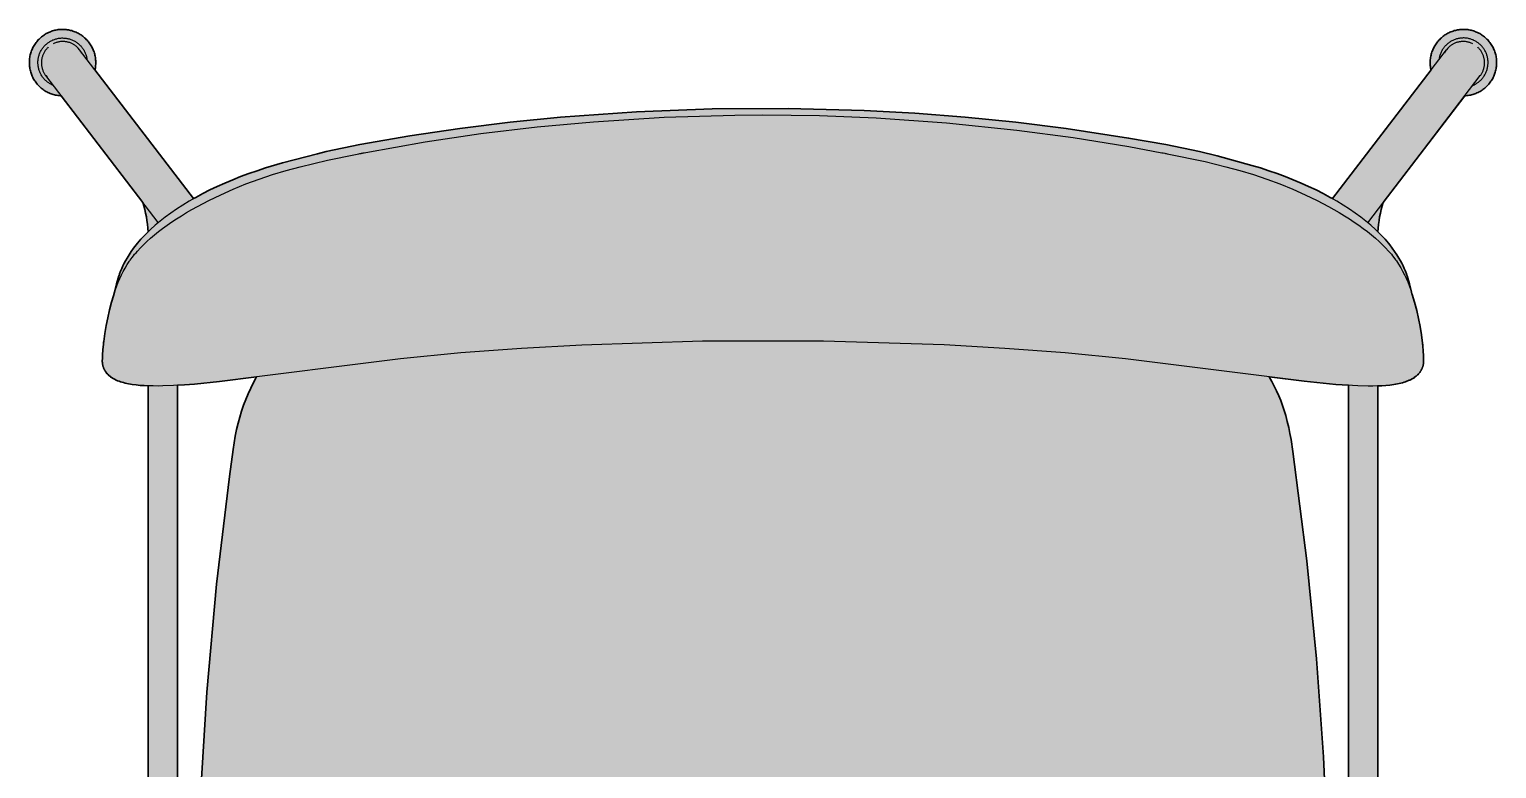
# Model space of a CAD drawing. Header units: millimetres. Extents: x 0 to 1859, y -925 to 1082.
# Drawn here: x 131 to 683, y -647 to -369 of the extents above; entities that cross this region are included whole.
import ezdxf

# ---------------------------------------------------------------- set-up
doc = ezdxf.new("R2010")
doc.units = ezdxf.units.MM
doc.layers.add('Blocks', color=7, linetype='Continuous')
doc.layers.add('Blocks$Fill', color=7, linetype='Continuous', true_color=0xffffff)
doc.layers.add('Blocks$Inner', color=7, linetype='Continuous', lineweight=25, true_color=0x007f00)
doc.layers.add('Blocks$Outline', color=7, linetype='Continuous', lineweight=35, true_color=0xff3f3f)

# ---------------------------------------------------------------- blocks, each defined once
blk = doc.blocks.new('Soft Edge 90 Barstool High Top')
at = {"layer": 'Blocks$Fill'}
h = blk.add_hatch(color=256, dxfattribs=at)
h.paths.add_polyline_path([(56.11, -144.59), (55.25, -144.53), (54.82, -144.47), (54.39, -144.4), (53.97, -144.32), (53.55, -144.22), (53.13, -144.11), (52.72, -143.98), (52.31, -143.84), (51.91, -143.68), (51.51, -143.51), (51.12, -143.33), (50.74, -143.13), (50.36, -142.92), (49.99, -142.7), (49.63, -142.47), (49.28, -142.22), (48.93, -141.96), (48.6, -141.69), (48.27, -141.41), (47.95, -141.11), (47.65, -140.81), (47.35, -140.49), (47.07, -140.17), (46.8, -139.83), (46.53, -139.49), (46.29, -139.14), (46.05, -138.78), (45.82, -138.41), (45.61, -138.03), (45.42, -137.65), (45.23, -137.26), (45.06, -136.86), (44.9, -136.46), (44.76, -136.05), (44.63, -135.64), (44.51, -135.23), (44.41, -134.81), (44.33, -134.38), (44.26, -133.96), (44.2, -133.53), (44.16, -133.1), (44.13, -132.67), (44.12, -132.24), (44.12, -131.81), (44.14, -131.38), (44.17, -130.95), (44.22, -130.52), (44.28, -130.09), (44.36, -129.67), (44.45, -129.24), (44.56, -128.83), (44.68, -128.41), (44.81, -128), (44.96, -127.6), (45.12, -127.2), (45.3, -126.8), (45.49, -126.41), (45.69, -126.03), (45.91, -125.66), (46.13, -125.29), (46.38, -124.94), (46.63, -124.59), (46.9, -124.25), (47.17, -123.92), (47.46, -123.6), (47.76, -123.28), (48.07, -122.98), (48.39, -122.69), (48.72, -122.42), (49.06, -122.15), (49.41, -121.89), (49.76, -121.65), (50.13, -121.42), (50.5, -121.2), (50.88, -121), (51.27, -120.81), (51.66, -120.63), (52.06, -120.47), (52.46, -120.32), (52.87, -120.18), (53.28, -120.06), (53.69, -119.95), (54.11, -119.86), (54.54, -119.78), (54.96, -119.71), (55.39, -119.66), (55.82, -119.63), (56.25, -119.61), (56.68, -119.6), (57.11, -119.61), (57.54, -119.64), (57.96, -119.68), (58.39, -119.73), (58.82, -119.8), (59.24, -119.88), (59.66, -119.98), (60.07, -120.09), (60.48, -120.22), (60.89, -120.36), (61.29, -120.51), (61.69, -120.68), (62.08, -120.86), (62.46, -121.05), (62.84, -121.26), (63.21, -121.48), (63.57, -121.71), (63.92, -121.96), (64.27, -122.22), (64.6, -122.48), (64.93, -122.76), (65.24, -123.06), (65.55, -123.36), (65.85, -123.67), (66.13, -123.99), (66.4, -124.32), (66.66, -124.67), (66.91, -125.02), (67.15, -125.37), (67.38, -125.74), (67.59, -126.11), (67.79, -126.5), (67.98, -126.88), (68.15, -127.28), (68.31, -127.68), (68.45, -128.08), (68.58, -128.49), (68.7, -128.9), (68.8, -129.32), (68.89, -129.74), (68.97, -130.17), (69.03, -130.59), (69.07, -131.02), (69.1, -131.45), (69.12, -131.88), (69.12, -132.31), (69.1, -132.74), (69.07, -133.17), (69.03, -133.59), (68.97, -134.02), (68.9, -134.44), (68.81, -134.86), (105.87, -183.26), (109.34, -181.37), (112.05, -180), (114.83, -178.68), (117.69, -177.4), (120.62, -176.17), (123.62, -174.98), (126.68, -173.85), (129.79, -172.77), (132.95, -171.73), (139.41, -169.83), (152.54, -166.35), (155.86, -165.57), (168.51, -162.96), (187.28, -159.68), (206.14, -156.88), (225.05, -154.54), (244.01, -152.64), (272.53, -150.59), (301.09, -149.47), (329.68, -149.32), (358.25, -150.11), (377.28, -151.17), (396.28, -152.64), (415.24, -154.54), (434.16, -156.88), (457.71, -160.46), (471.78, -162.96), (484.42, -165.57), (491.05, -167.19), (504.12, -170.76), (507.33, -171.73), (510.5, -172.77), (513.6, -173.85), (516.66, -174.98), (519.66, -176.17), (522.59, -177.4), (525.45, -178.68), (528.23, -180), (530.94, -181.37), (533.56, -182.78), (534.43, -183.27), (571.5, -134.86), (571.34, -134.02), (571.28, -133.59), (571.23, -133.17), (571.2, -132.74), (571.19, -132.31), (571.19, -131.88), (571.2, -131.45), (571.23, -131.02), (571.28, -130.59), (571.34, -130.17), (571.41, -129.74), (571.5, -129.32), (571.6, -128.9), (571.72, -128.49), (571.85, -128.08), (572, -127.68), (572.16, -127.28), (572.33, -126.88), (572.52, -126.5), (572.72, -126.11), (572.93, -125.74), (573.15, -125.37), (573.39, -125.02), (573.64, -124.67), (573.9, -124.32), (574.18, -123.99), (574.46, -123.67), (574.76, -123.36), (575.06, -123.06), (575.38, -122.76), (575.7, -122.48), (576.04, -122.22), (576.38, -121.96), (576.74, -121.71), (577.1, -121.48), (577.47, -121.26), (577.84, -121.05), (578.23, -120.86), (578.62, -120.68), (579.01, -120.51), (579.42, -120.36), (579.82, -120.22), (580.23, -120.09), (580.65, -119.98), (581.07, -119.88), (581.49, -119.8), (581.91, -119.73), (582.34, -119.68), (582.77, -119.64), (583.2, -119.61), (583.63, -119.6), (584.06, -119.61), (584.49, -119.63), (584.92, -119.66), (585.34, -119.71), (585.77, -119.78), (586.19, -119.86), (586.61, -119.95), (587.03, -120.06), (587.44, -120.18), (587.85, -120.32), (588.25, -120.47), (588.65, -120.63), (589.04, -120.81), (589.43, -121), (589.81, -121.2), (590.18, -121.42), (590.54, -121.65), (590.9, -121.89), (591.25, -122.15), (591.59, -122.42), (591.92, -122.69), (592.24, -122.98), (592.55, -123.28), (592.85, -123.6), (593.13, -123.92), (593.41, -124.25), (593.68, -124.59), (593.93, -124.94), (594.17, -125.29), (594.4, -125.66), (594.62, -126.03), (594.82, -126.41), (595.01, -126.8), (595.18, -127.2), (595.35, -127.6), (595.5, -128), (595.63, -128.41), (595.75, -128.83), (595.86, -129.24), (595.95, -129.67), (596.02, -130.09), (596.09, -130.52), (596.13, -130.95), (596.17, -131.38), (596.18, -131.81), (596.19, -132.24), (596.17, -132.67), (596.15, -133.1), (596.11, -133.53), (596.05, -133.96), (595.98, -134.38), (595.89, -134.81), (595.79, -135.23), (595.68, -135.64), (595.55, -136.05), (595.4, -136.46), (595.25, -136.86), (595.08, -137.26), (594.89, -137.65), (594.69, -138.03), (594.48, -138.41), (594.26, -138.78), (594.02, -139.14), (593.77, -139.49), (593.51, -139.83), (593.24, -140.17), (592.95, -140.49), (592.66, -140.81), (592.35, -141.11), (592.04, -141.41), (591.71, -141.69), (591.38, -141.96), (591.03, -142.22), (590.68, -142.47), (590.31, -142.7), (589.95, -142.92), (589.57, -143.13), (589.18, -143.33), (588.79, -143.51), (588.4, -143.68), (587.99, -143.84), (587.59, -143.98), (587.17, -144.11), (586.76, -144.22), (586.34, -144.32), (585.91, -144.4), (585.49, -144.47), (585.06, -144.53), (584.63, -144.57), (584.2, -144.59), (553.51, -184.67), (552.75, -187.38), (552.44, -188.76), (552.16, -190.14), (551.94, -191.53), (551.75, -192.93), (551.61, -194.33), (551.52, -195.74), (552.87, -197.09), (553.57, -197.83), (554.23, -198.56), (554.86, -199.28), (555.46, -199.99), (556.02, -200.69), (556.93, -201.89), (557.79, -203.12), (558.62, -204.38), (559.4, -205.67), (559.95, -206.61), (560.47, -207.57), (560.96, -208.55), (561.42, -209.54), (561.85, -210.54), (562.25, -211.56), (562.3, -211.76), (562.39, -212), (562.35, -211.82), (562.35, -211.82), (562.49, -212.26), (563.37, -215.31), (564.15, -218.38), (564.17, -218.45), (564.17, -218.47), (564.32, -219.12), (565.29, -222.25), (566.1, -225.27), (566.82, -228.32), (567.42, -231.39), (567.92, -234.48), (568.31, -237.59), (568.41, -238.55), (568.58, -240.72), (568.66, -242.13), (568.71, -243.99), (568.71, -244.18), (568.71, -244.42), (568.7, -244.69), (568.69, -244.84), (568.68, -244.99), (568.67, -245.15), (568.65, -245.31), (568.62, -245.47), (568.59, -245.63), (568.56, -245.79), (568.53, -245.95), (568.49, -246.11), (568.45, -246.25), (568.4, -246.4), (568.36, -246.54), (568.31, -246.67), (568.26, -246.81), (568.21, -246.94), (568.16, -247.07), (568.11, -247.19), (568.05, -247.31), (567.99, -247.43), (567.93, -247.55), (567.84, -247.72), (567.75, -247.88), (567.66, -248.04), (567.56, -248.19), (567.5, -248.28), (567.41, -248.42), (567.26, -248.61), (567.11, -248.81), (566.95, -248.99), (566.79, -249.18), (566.63, -249.35), (566.45, -249.52), (566.27, -249.69), (566.09, -249.85), (565.9, -250.01), (565.71, -250.16), (565.51, -250.31), (565.31, -250.45), (565.1, -250.6), (564.88, -250.73), (564.66, -250.86), (564.44, -250.99), (564.21, -251.12), (563.97, -251.24), (563.73, -251.36), (563.49, -251.48), (563.24, -251.59), (562.98, -251.7), (562.45, -251.91), (561.9, -252.11), (561.34, -252.29), (560.75, -252.47), (560.14, -252.63), (559.51, -252.78), (558.86, -252.92), (558.19, -253.04), (557.5, -253.16), (556.79, -253.27), (556.06, -253.36), (554.55, -253.52), (552.97, -253.64), (551.46, -253.72), (551.46, -647.87), (551.43, -648.91), (551.39, -649.56), (551.32, -650.22), (551.25, -650.66), (552.13, -650.65), (552.56, -650.68), (553, -650.71), (553.43, -650.76), (553.86, -650.83), (554.29, -650.91), (554.71, -651.01), (555.13, -651.12), (555.55, -651.24), (555.96, -651.38), (556.37, -651.54), (556.77, -651.7), (557.16, -651.89), (557.55, -652.08), (557.93, -652.29), (558.31, -652.51), (558.68, -652.75), (559.03, -653), (559.38, -653.26), (559.72, -653.53), (560.05, -653.81), (560.37, -654.11), (560.68, -654.41), (560.98, -654.73), (561.27, -655.06), (561.54, -655.39), (561.81, -655.74), (562.06, -656.09), (562.3, -656.46), (562.53, -656.83), (562.74, -657.21), (562.94, -657.6), (563.13, -657.99), (563.3, -658.39), (563.46, -658.79), (563.6, -659.2), (563.73, -659.62), (563.85, -660.04), (563.95, -660.46), (564.03, -660.89), (564.11, -661.32), (564.16, -661.75), (564.2, -662.18), (564.23, -662.62), (564.24, -663.05), (564.24, -663.49), (564.22, -663.92), (564.18, -664.36), (564.13, -664.79), (564.07, -665.22), (563.99, -665.65), (563.89, -666.07), (563.78, -666.49), (563.66, -666.91), (563.52, -667.32), (563.37, -667.73), (563.2, -668.13), (563.02, -668.53), (562.83, -668.92), (562.62, -669.3), (562.4, -669.68), (562.17, -670.04), (561.92, -670.4), (561.66, -670.75), (561.4, -671.09), (561.11, -671.42), (560.82, -671.74), (560.52, -672.05), (560.2, -672.35), (559.88, -672.64), (559.54, -672.91), (559.2, -673.18), (558.85, -673.43), (558.49, -673.67), (558.12, -673.9), (557.74, -674.12), (557.35, -674.32), (556.96, -674.51), (556.57, -674.68), (556.16, -674.84), (555.75, -674.99), (555.34, -675.12), (554.92, -675.24), (554.5, -675.34), (554.08, -675.43), (553.65, -675.5), (553.22, -675.56), (552.79, -675.61), (552.35, -675.63), (551.92, -675.65), (551.48, -675.65), (551.05, -675.63), (550.62, -675.6), (550.19, -675.55), (549.76, -675.49), (549.33, -675.41), (548.9, -675.32), (548.48, -675.22), (548.07, -675.1), (547.65, -674.96), (547.25, -674.81), (546.84, -674.65), (546.45, -674.47), (546.06, -674.28), (545.67, -674.08), (545.3, -673.86), (544.93, -673.63), (544.57, -673.39), (544.22, -673.13), (543.88, -672.87), (543.54, -672.59), (543.22, -672.3), (542.91, -672), (542.61, -671.68), (542.32, -671.36), (542.04, -671.03), (541.77, -670.69), (541.51, -670.34), (541.27, -669.98), (541.04, -669.61), (540.82, -669.23), (540.62, -668.85), (540.43, -668.46), (540.25, -668.07), (540.08, -667.66), (539.93, -667.26), (539.8, -666.84), (539.68, -666.43), (539.57, -666.01), (539.48, -665.58), (538.83, -665.83), (538.2, -666.04), (537.57, -666.23), (536.94, -666.4), (536.3, -666.54), (535.65, -666.67), (535, -666.77), (534.35, -666.85), (533.69, -666.91), (533.04, -666.94), (532.38, -666.95), (388.91, -666.95), (356.54, -669.36), (338.35, -670.05), (320.15, -670.28), (301.96, -670.05), (283.77, -669.36), (265.59, -668.21), (251.4, -666.95), (107.27, -666.94), (106.61, -666.91), (105.96, -666.85), (105.31, -666.77), (104.66, -666.67), (104.02, -666.55), (103.38, -666.4), (102.75, -666.23), (102.12, -666.05), (101.5, -665.84), (100.88, -665.6), (100.83, -665.58), (100.63, -666.43), (100.51, -666.84), (100.37, -667.26), (100.22, -667.66), (100.06, -668.07), (99.88, -668.46), (99.69, -668.85), (99.48, -669.23), (99.27, -669.61), (99.04, -669.98), (98.79, -670.34), (98.54, -670.69), (98.27, -671.03), (97.99, -671.36), (97.7, -671.68), (97.4, -672), (97.08, -672.3), (96.76, -672.59), (96.43, -672.87), (96.09, -673.13), (95.73, -673.39), (95.38, -673.63), (95.01, -673.86), (94.63, -674.08), (94.25, -674.28), (93.86, -674.47), (93.46, -674.65), (93.06, -674.81), (92.65, -674.96), (92.24, -675.1), (91.82, -675.22), (91.4, -675.32), (90.98, -675.41), (90.55, -675.49), (90.12, -675.55), (89.69, -675.6), (89.25, -675.63), (88.82, -675.65), (88.39, -675.65), (87.95, -675.63), (87.52, -675.61), (87.09, -675.56), (86.66, -675.5), (86.23, -675.43), (85.8, -675.34), (85.38, -675.24), (84.97, -675.12), (84.55, -674.99), (84.14, -674.84), (83.74, -674.68), (83.34, -674.51), (82.95, -674.32), (82.57, -674.12), (82.19, -673.9), (81.82, -673.67), (81.46, -673.43), (81.11, -673.18), (80.76, -672.91), (80.43, -672.64), (80.1, -672.35), (79.79, -672.05), (79.48, -671.74), (79.19, -671.42), (78.91, -671.09), (78.64, -670.75), (78.38, -670.4), (78.14, -670.04), (77.9, -669.68), (77.68, -669.3), (77.48, -668.92), (77.28, -668.53), (77.1, -668.13), (76.94, -667.73), (76.78, -667.32), (76.64, -666.91), (76.52, -666.49), (76.41, -666.07), (76.32, -665.65), (76.24, -665.22), (76.17, -664.79), (76.12, -664.36), (76.09, -663.92), (76.07, -663.49), (76.07, -663.05), (76.08, -662.62), (76.1, -662.18), (76.14, -661.75), (76.2, -661.32), (76.27, -660.89), (76.36, -660.46), (76.46, -660.04), (76.57, -659.62), (76.7, -659.2), (76.85, -658.79), (77.01, -658.39), (77.18, -657.99), (77.37, -657.6), (77.57, -657.21), (77.78, -656.83), (78.01, -656.46), (78.25, -656.09), (78.5, -655.74), (78.76, -655.39), (79.04, -655.06), (79.33, -654.73), (79.62, -654.41), (79.93, -654.11), (80.25, -653.81), (80.58, -653.53), (80.92, -653.26), (81.27, -653), (81.63, -652.75), (82, -652.51), (82.37, -652.29), (82.75, -652.08), (83.14, -651.89), (83.54, -651.7), (83.94, -651.54), (84.35, -651.38), (84.76, -651.24), (85.17, -651.12), (85.6, -651.01), (86.02, -650.91), (86.45, -650.83), (86.88, -650.76), (87.31, -650.71), (87.74, -650.68), (88.18, -650.65), (88.61, -650.65), (89.05, -650.66), (88.94, -649.79), (88.89, -649.15), (88.85, -648.51), (88.84, -647.87), (88.84, -253.66), (85.78, -253.48), (84.27, -253.32), (82.84, -253.13), (82.15, -253.02), (81.48, -252.9), (80.83, -252.76), (80.2, -252.62), (79.59, -252.46), (79, -252.3), (78.43, -252.12), (77.88, -251.93), (77.35, -251.72), (77.09, -251.61), (76.84, -251.5), (76.59, -251.39), (76.35, -251.27), (76.11, -251.15), (75.88, -251.03), (75.66, -250.9), (75.43, -250.77), (75.22, -250.64), (75.01, -250.5), (74.8, -250.35), (74.6, -250.21), (74.4, -250.06), (74.21, -249.9), (74.03, -249.74), (73.85, -249.57), (73.67, -249.4), (73.5, -249.22), (73.34, -249.04), (73.18, -248.85), (73.03, -248.65), (72.88, -248.45), (72.78, -248.31), (72.73, -248.23), (72.63, -248.07), (72.53, -247.91), (72.44, -247.74), (72.35, -247.57), (72.29, -247.46), (72.23, -247.33), (72.17, -247.21), (72.12, -247.08), (72.07, -246.95), (72.02, -246.82), (71.97, -246.68), (71.92, -246.55), (71.88, -246.4), (71.83, -246.26), (71.79, -246.11), (71.76, -245.95), (71.72, -245.79), (71.69, -245.63), (71.66, -245.46), (71.64, -245.3), (71.62, -245.14), (71.6, -244.98), (71.59, -244.83), (71.58, -244.68), (71.58, -244.41), (71.58, -244.17), (71.59, -243.47), (71.65, -242.09), (71.8, -239.94), (72, -237.85), (72.51, -233.99), (73.01, -231.01), (73.6, -228.05), (74.3, -225.11), (75.08, -222.2), (75.82, -219.77), (76.11, -218.45), (76.13, -218.38), (76.91, -215.31), (77.79, -212.26), (77.76, -212.41), (77.89, -212), (77.98, -211.76), (78.03, -211.56), (78.43, -210.54), (78.86, -209.54), (79.32, -208.55), (79.81, -207.57), (80.33, -206.61), (80.88, -205.67), (81.66, -204.38), (82.49, -203.12), (83.36, -201.89), (84.26, -200.69), (84.83, -199.99), (85.42, -199.28), (86.05, -198.56), (86.71, -197.83), (87.41, -197.09), (88.15, -196.34), (88.78, -195.72), (88.55, -192.91), (88.37, -191.52), (88.14, -190.13), (87.87, -188.75), (87.55, -187.38), (87.2, -186.01), (86.79, -184.67)], flags=0)
h.paths.add_polyline_path([(126.59, -623.1), (124.25, -619.59), (123.05, -617.64), (121.91, -615.65), (120.82, -613.64), (119.78, -611.6), (118.81, -609.53), (117.89, -607.44), (117.02, -605.32), (116.22, -603.17), (115.48, -601.01), (114.81, -598.82), (114.21, -596.61), (113.67, -594.39), (113.21, -592.16), (112.81, -589.91), (112.47, -587.65), (112.18, -585.39), (111.7, -580.85), (110.02, -558.09), (108.11, -521.57), (107.16, -484.98), (107.21, -448.37), (108.37, -409.66), (110.86, -368.88), (114.57, -328.22), (119.48, -287.75), (121.16, -275.12), (121.61, -272.61), (122.11, -270.12), (122.7, -267.64), (123.31, -265.39), (123.99, -263.17), (124.75, -260.96), (125.58, -258.78), (126.48, -256.64), (127.45, -254.52), (128.48, -252.44), (129.64, -250.3), (115.65, -252.07), (102.45, -253.31), (99.84, -253.47), (99.84, -644.11)], flags=0)
h.paths.add_polyline_path([(176.2, -655.95), (173.07, -655.16), (170.86, -654.54), (168.67, -653.87), (166.5, -653.15), (164.35, -652.37), (162.22, -651.53), (160.11, -650.64), (158.03, -649.68), (155.98, -648.67), (153.95, -647.59), (151.96, -646.46), (150, -645.27), (148.08, -644.02), (146.19, -642.72), (144.34, -641.37), (142.53, -639.96), (140.75, -638.51), (139.02, -637.01), (137.33, -635.46), (137.07, -635.21), (110.68, -655.95)], flags=0)
h.paths.add_polyline_path([(503.23, -635.21), (501.29, -637.01), (499.55, -638.51), (497.78, -639.96), (495.97, -641.37), (494.12, -642.72), (492.23, -644.02), (490.3, -645.27), (488.34, -646.46), (486.35, -647.59), (484.33, -648.67), (482.27, -649.68), (480.19, -650.64), (478.09, -651.53), (475.95, -652.37), (473.8, -653.15), (471.63, -653.87), (469.44, -654.54), (467.24, -655.16), (465.02, -655.73), (464.1, -655.95), (529.63, -655.95)], flags=0)
h.paths.add_polyline_path([(510.64, -250.24), (512.52, -253.78), (513.37, -255.56), (514.18, -257.38), (514.93, -259.21), (515.62, -261.07), (516.26, -262.95), (516.83, -264.84), (517.43, -267.06), (517.95, -269.3), (518.42, -271.56), (518.83, -273.82), (519.54, -278.38), (524.79, -319.53), (528.43, -356.3), (531.08, -393.14), (532.69, -430.08), (533.25, -466.67), (532.8, -503.28), (531.36, -539.84), (528.99, -576.31), (528.6, -580.85), (528.13, -585.39), (527.83, -587.65), (527.49, -589.91), (527.09, -592.15), (526.63, -594.39), (526.1, -596.61), (525.49, -598.82), (524.82, -601.01), (524.08, -603.17), (523.28, -605.32), (522.42, -607.44), (521.5, -609.53), (520.52, -611.6), (519.49, -613.64), (518.4, -615.65), (517.26, -617.64), (516.06, -619.59), (514.81, -621.51), (513.71, -623.1), (540.46, -644.11), (540.46, -253.46), (523.8, -251.88)], flags=0)
at = {"layer": 'Blocks$Inner'}
for p, q in [((105.87, -183.26), (62.98, -127.25)), ((534.43, -183.27), (577.33, -127.25)), ((92.63, -192.28), (50.27, -136.98)), ((547.67, -192.3), (590.03, -136.98)), ((589.53, -137.57), (590.03, -136.98)), ((88.69, -194.31), (88.78, -195.72)), ((551.52, -195.74), (551.61, -194.33)), ((564.17, -218.47), (564.32, -219.12)), ((88.84, -647.87), (88.84, -253.66)), ((99.84, -647.87), (99.84, -253.47)), ((128.48, -252.44), (129.64, -250.3)), ((510.64, -250.24), (511.62, -252.02)), ((540.46, -253.46), (540.46, -647.87))]:
    blk.add_line(p, q, dxfattribs=at)
for points in [[(56.11, -144.59), (55.68, -144.57), (55.25, -144.53), (54.82, -144.47), (54.39, -144.4), (53.97, -144.32), (53.55, -144.22), (53.13, -144.11), (52.72, -143.98), (52.31, -143.84), (51.91, -143.68), (51.51, -143.51), (51.12, -143.33), (50.74, -143.13), (50.36, -142.92), (49.99, -142.7), (49.63, -142.47), (49.28, -142.22), (48.93, -141.96), (48.6, -141.69), (48.27, -141.41), (47.95, -141.11), (47.65, -140.81), (47.35, -140.49), (47.07, -140.17), (46.8, -139.83), (46.53, -139.49), (46.29, -139.14), (46.05, -138.78), (45.82, -138.41), (45.61, -138.03), (45.42, -137.65), (45.23, -137.26), (45.06, -136.86), (44.9, -136.46), (44.76, -136.05), (44.63, -135.64), (44.51, -135.23), (44.41, -134.81), (44.33, -134.38), (44.26, -133.96), (44.2, -133.53), (44.16, -133.1), (44.13, -132.67), (44.12, -132.24), (44.12, -131.81), (44.14, -131.38), (44.17, -130.95), (44.22, -130.52), (44.28, -130.09), (44.36, -129.67), (44.45, -129.24), (44.56, -128.83), (44.68, -128.41), (44.81, -128), (44.96, -127.6), (45.12, -127.2), (45.3, -126.8), (45.49, -126.41), (45.69, -126.03), (45.91, -125.66), (46.13, -125.29), (46.38, -124.94), (46.63, -124.59), (46.9, -124.25), (47.17, -123.92), (47.46, -123.6), (47.76, -123.28), (48.07, -122.98), (48.39, -122.69), (48.72, -122.42), (49.06, -122.15), (49.41, -121.89), (49.76, -121.65), (50.13, -121.42), (50.5, -121.2), (50.88, -121), (51.27, -120.81), (51.66, -120.63), (52.06, -120.47), (52.46, -120.32), (52.87, -120.18), (53.28, -120.06), (53.69, -119.95), (54.11, -119.86), (54.54, -119.78), (54.96, -119.71), (55.39, -119.66), (55.82, -119.63), (56.25, -119.61), (56.68, -119.6), (57.11, -119.61), (57.54, -119.64), (57.96, -119.68), (58.39, -119.73), (58.82, -119.8), (59.24, -119.88), (59.66, -119.98), (60.07, -120.09), (60.48, -120.22), (60.89, -120.36), (61.29, -120.51), (61.69, -120.68), (62.08, -120.86), (62.46, -121.05), (62.84, -121.26), (63.21, -121.48), (63.57, -121.71), (63.92, -121.96), (64.27, -122.22), (64.6, -122.48), (64.93, -122.76), (65.24, -123.06), (65.55, -123.36), (65.85, -123.67), (66.13, -123.99), (66.4, -124.32), (66.66, -124.67), (66.91, -125.02), (67.15, -125.37), (67.38, -125.74), (67.59, -126.11), (67.79, -126.5), (67.98, -126.88), (68.15, -127.28), (68.31, -127.68), (68.45, -128.08), (68.58, -128.49), (68.7, -128.9), (68.8, -129.32), (68.89, -129.74), (68.97, -130.17), (69.03, -130.59), (69.07, -131.02), (69.1, -131.45), (69.12, -131.88), (69.12, -132.31), (69.1, -132.74), (69.07, -133.17), (69.03, -133.59), (68.97, -134.02), (68.9, -134.44), (68.81, -134.86)], [(584.2, -144.59), (584.63, -144.57), (585.06, -144.53), (585.49, -144.47), (585.91, -144.4), (586.34, -144.32), (586.76, -144.22), (587.17, -144.11), (587.59, -143.98), (587.99, -143.84), (588.4, -143.68), (588.79, -143.51), (589.18, -143.33), (589.57, -143.13), (589.95, -142.92), (590.31, -142.7), (590.68, -142.47), (591.03, -142.22), (591.38, -141.96), (591.71, -141.69), (592.04, -141.41), (592.35, -141.11), (592.66, -140.81), (592.95, -140.49), (593.24, -140.17), (593.51, -139.83), (593.77, -139.49), (594.02, -139.14), (594.26, -138.78), (594.48, -138.41), (594.69, -138.03), (594.89, -137.65), (595.08, -137.26), (595.25, -136.86), (595.4, -136.46), (595.55, -136.05), (595.68, -135.64), (595.79, -135.23), (595.89, -134.81), (595.98, -134.38), (596.05, -133.96), (596.11, -133.53), (596.15, -133.1), (596.17, -132.67), (596.19, -132.24), (596.18, -131.81), (596.17, -131.38), (596.13, -130.95), (596.09, -130.52), (596.02, -130.09), (595.95, -129.67), (595.86, -129.24), (595.75, -128.83), (595.63, -128.41), (595.5, -128), (595.35, -127.6), (595.18, -127.2), (595.01, -126.8), (594.82, -126.41), (594.62, -126.03), (594.4, -125.66), (594.17, -125.29), (593.93, -124.94), (593.68, -124.59), (593.41, -124.25), (593.13, -123.92), (592.85, -123.6), (592.55, -123.28), (592.24, -122.98), (591.92, -122.69), (591.59, -122.42), (591.25, -122.15), (590.9, -121.89), (590.54, -121.65), (590.18, -121.42), (589.81, -121.2), (589.43, -121), (589.04, -120.81), (588.65, -120.63), (588.25, -120.47), (587.85, -120.32), (587.44, -120.18), (587.03, -120.06), (586.61, -119.95), (586.19, -119.86), (585.77, -119.78), (585.34, -119.71), (584.92, -119.66), (584.49, -119.63), (584.06, -119.61), (583.63, -119.6), (583.2, -119.61), (582.77, -119.64), (582.34, -119.68), (581.91, -119.73), (581.49, -119.8), (581.07, -119.88), (580.65, -119.98), (580.23, -120.09), (579.82, -120.22), (579.42, -120.36), (579.01, -120.51), (578.62, -120.68), (578.23, -120.86), (577.84, -121.05), (577.47, -121.26), (577.1, -121.48), (576.74, -121.71), (576.38, -121.96), (576.04, -122.22), (575.7, -122.48), (575.38, -122.76), (575.06, -123.06), (574.76, -123.36), (574.46, -123.67), (574.18, -123.99), (573.9, -124.32), (573.64, -124.67), (573.39, -125.02), (573.15, -125.37), (572.93, -125.74), (572.72, -126.11), (572.52, -126.5), (572.33, -126.88), (572.16, -127.28), (572, -127.68), (571.85, -128.08), (571.72, -128.49), (571.6, -128.9), (571.5, -129.32), (571.41, -129.74), (571.34, -130.17), (571.28, -130.59), (571.23, -131.02), (571.2, -131.45), (571.19, -131.88), (571.19, -132.31), (571.2, -132.74), (571.23, -133.17), (571.28, -133.59), (571.34, -134.02), (571.41, -134.44), (571.5, -134.86)], [(53.11, -140.68), (52.81, -140.55), (52.52, -140.41), (52.24, -140.27), (51.96, -140.11), (51.69, -139.95), (51.42, -139.77), (51.16, -139.59), (50.9, -139.4), (50.66, -139.2), (50.42, -138.99), (50.18, -138.77), (49.96, -138.54), (49.74, -138.31), (49.53, -138.07), (49.33, -137.82), (49.13, -137.56), (48.95, -137.3), (48.78, -137.04), (48.61, -136.76), (48.45, -136.48), (48.31, -136.2), (48.17, -135.91), (48.05, -135.62), (47.93, -135.32), (47.82, -135.02), (47.73, -134.71), (47.64, -134.4), (47.57, -134.09), (47.51, -133.78), (47.45, -133.47), (47.41, -133.15), (47.38, -132.83), (47.36, -132.51), (47.35, -132.19), (47.36, -131.87), (47.37, -131.55), (47.39, -131.24), (47.43, -130.92), (47.48, -130.6), (47.53, -130.29), (47.6, -129.98), (47.68, -129.67), (47.77, -129.36), (47.87, -129.06), (47.98, -128.76), (48.1, -128.46), (48.23, -128.17), (48.37, -127.88), (48.52, -127.6), (48.68, -127.32), (48.85, -127.05), (49.03, -126.79), (49.22, -126.53), (49.41, -126.28), (49.62, -126.03), (49.83, -125.79), (50.05, -125.56), (50.28, -125.34), (50.52, -125.13), (50.77, -124.92), (51.02, -124.72), (51.27, -124.54), (51.54, -124.36), (51.81, -124.19), (52.08, -124.02), (52.37, -123.87), (52.65, -123.73), (52.94, -123.6), (53.24, -123.48), (53.53, -123.37), (53.84, -123.27), (54.14, -123.18), (54.45, -123.1), (54.76, -123.03), (55.07, -122.97), (55.39, -122.92), (55.7, -122.88), (56.02, -122.86), (56.34, -122.84), (56.65, -122.84), (56.97, -122.85), (57.29, -122.86), (57.61, -122.89), (57.92, -122.93), (58.24, -122.98), (58.55, -123.04), (58.86, -123.11), (59.17, -123.2), (59.47, -123.29), (59.77, -123.39), (60.07, -123.5), (60.36, -123.63), (60.65, -123.76), (60.93, -123.91), (61.21, -124.06), (61.49, -124.22), (61.75, -124.39), (62.02, -124.57), (62.27, -124.76), (62.52, -124.96), (62.76, -125.17), (63, -125.38), (63.22, -125.61), (63.44, -125.84), (63.65, -126.07), (63.86, -126.32), (64.05, -126.57), (64.23, -126.83), (64.41, -127.09), (64.58, -127.36), (64.74, -127.64), (64.89, -127.92), (65.02, -128.21), (65.15, -128.5), (65.27, -128.79), (65.38, -129.09), (65.48, -129.4), (65.57, -129.7), (65.64, -130.01), (65.71, -130.32), (65.77, -130.63), (65.81, -130.95)], [(51.21, -126.33), (51.02, -126.52), (50.82, -126.72), (50.64, -126.92), (50.46, -127.13), (50.29, -127.35), (50.13, -127.57), (49.97, -127.8), (49.83, -128.03), (49.69, -128.27), (49.56, -128.51), (49.43, -128.75), (49.32, -129), (49.21, -129.26), (49.12, -129.52), (49.03, -129.78), (48.95, -130.04), (48.88, -130.31), (48.82, -130.57), (48.77, -130.84), (48.73, -131.12), (48.7, -131.39), (48.68, -131.66), (48.66, -131.94), (48.66, -132.21), (48.66, -132.49), (48.68, -132.76), (48.7, -133.04), (48.74, -133.31), (48.78, -133.58), (48.84, -133.85), (48.9, -134.12), (48.97, -134.38), (49.05, -134.65), (49.14, -134.91), (49.24, -135.16), (49.35, -135.42), (49.46, -135.67), (49.58, -135.9), (49.7, -136.12), (49.84, -136.34), (49.97, -136.56), (50.12, -136.77), (50.27, -136.98)], [(62.98, -127.25), (62.48, -126.66), (62.29, -126.46), (62.09, -126.27), (61.89, -126.09), (61.68, -125.92), (61.46, -125.75), (61.24, -125.59), (61.02, -125.44), (60.78, -125.29), (60.55, -125.16), (60.31, -125.03), (60.06, -124.91), (59.81, -124.8), (59.56, -124.69), (59.3, -124.6), (59.04, -124.52), (58.78, -124.44), (58.52, -124.37), (58.25, -124.32), (57.98, -124.27), (57.71, -124.23), (57.44, -124.2), (57.17, -124.18), (56.9, -124.17), (56.63, -124.17), (56.35, -124.17), (56.07, -124.19), (55.79, -124.22), (55.52, -124.25), (55.24, -124.3), (54.97, -124.36), (54.7, -124.42), (54.43, -124.49), (54.16, -124.58), (53.9, -124.67), (53.64, -124.77), (53.39, -124.88), (53.13, -125)], [(587.2, -140.68), (587.49, -140.55), (587.78, -140.41), (588.07, -140.27), (588.34, -140.11), (588.62, -139.95), (588.89, -139.77), (589.15, -139.59), (589.4, -139.4), (589.65, -139.19), (589.89, -138.98), (590.12, -138.77), (590.35, -138.54), (590.57, -138.31), (590.78, -138.07), (590.98, -137.82), (591.17, -137.56), (591.36, -137.3), (591.53, -137.04), (591.7, -136.76), (591.85, -136.48), (592, -136.2), (592.13, -135.91), (592.26, -135.62), (592.38, -135.32), (592.48, -135.02), (592.58, -134.71), (592.66, -134.4), (592.74, -134.09), (592.8, -133.78), (592.85, -133.47), (592.89, -133.15), (592.92, -132.83), (592.94, -132.51), (592.95, -132.19), (592.95, -131.87), (592.94, -131.55), (592.91, -131.24), (592.88, -130.92), (592.83, -130.6), (592.77, -130.29), (592.7, -129.98), (592.63, -129.67), (592.54, -129.36), (592.44, -129.06), (592.33, -128.76), (592.21, -128.46), (592.07, -128.17), (591.93, -127.88), (591.78, -127.6), (591.62, -127.32), (591.45, -127.05), (591.28, -126.79), (591.09, -126.53), (590.89, -126.28), (590.69, -126.03), (590.47, -125.79), (590.25, -125.56), (590.02, -125.34), (589.78, -125.13), (589.54, -124.92), (589.29, -124.72), (589.03, -124.54), (588.77, -124.36), (588.5, -124.19), (588.22, -124.02), (587.94, -123.87), (587.65, -123.73), (587.36, -123.6), (587.07, -123.48), (586.77, -123.37), (586.47, -123.27), (586.17, -123.18), (585.86, -123.1), (585.55, -123.03), (585.23, -122.97), (584.92, -122.92), (584.6, -122.88), (584.29, -122.86), (583.97, -122.84), (583.65, -122.84), (583.33, -122.85), (583.02, -122.86), (582.7, -122.89), (582.38, -122.93), (582.07, -122.98), (581.76, -123.04), (581.45, -123.11), (581.14, -123.2), (580.84, -123.29), (580.54, -123.39), (580.24, -123.5), (579.94, -123.63), (579.66, -123.76), (579.37, -123.91), (579.09, -124.06), (578.82, -124.22), (578.55, -124.39), (578.29, -124.57), (578.04, -124.76), (577.79, -124.96), (577.54, -125.17), (577.31, -125.38), (577.08, -125.61), (576.86, -125.84), (576.65, -126.07), (576.45, -126.32), (576.26, -126.57), (576.07, -126.83), (575.89, -127.09), (575.73, -127.36), (575.57, -127.64), (575.42, -127.92), (575.28, -128.21), (575.15, -128.5), (575.03, -128.79), (574.93, -129.09), (574.83, -129.4), (574.74, -129.7), (574.66, -130.01), (574.6, -130.32), (574.54, -130.63), (574.5, -130.95)], [(587.17, -125), (586.92, -124.88), (586.66, -124.77), (586.4, -124.67), (586.14, -124.58), (585.88, -124.49), (585.61, -124.42), (585.34, -124.36), (585.06, -124.3), (584.79, -124.25), (584.51, -124.22), (584.24, -124.19), (583.96, -124.17), (583.68, -124.17), (583.41, -124.17), (583.13, -124.18), (582.86, -124.2), (582.59, -124.23), (582.32, -124.27), (582.05, -124.32), (581.79, -124.37), (581.52, -124.44), (581.26, -124.52), (581, -124.6), (580.75, -124.69), (580.49, -124.8), (580.24, -124.91), (580, -125.03), (579.76, -125.16), (579.52, -125.29), (579.29, -125.44), (579.06, -125.59), (578.84, -125.75), (578.63, -125.92), (578.42, -126.09), (578.22, -126.27), (578.02, -126.46), (577.83, -126.66), (577.33, -127.25)], [(590.03, -136.98), (590.18, -136.77), (590.33, -136.56), (590.47, -136.34), (590.6, -136.12), (590.73, -135.9), (590.84, -135.67), (590.96, -135.42), (591.07, -135.16), (591.17, -134.91), (591.26, -134.65), (591.34, -134.38), (591.41, -134.12), (591.47, -133.85), (591.52, -133.58), (591.57, -133.31), (591.6, -133.04), (591.63, -132.76), (591.64, -132.49), (591.65, -132.21), (591.64, -131.94), (591.63, -131.66), (591.61, -131.39), (591.58, -131.12), (591.53, -130.84), (591.48, -130.57), (591.42, -130.31), (591.35, -130.04), (591.28, -129.78), (591.19, -129.52), (591.09, -129.26), (590.99, -129), (590.87, -128.75), (590.75, -128.51), (590.62, -128.27), (590.48, -128.03), (590.33, -127.8), (590.18, -127.57), (590.01, -127.35), (589.84, -127.13), (589.67, -126.92), (589.48, -126.72), (589.29, -126.52), (589.09, -126.33)], [(63.79, -128.56), (63.67, -128.33), (63.55, -128.11), (63.42, -127.88), (63.28, -127.67), (63.13, -127.46), (62.98, -127.25)], [(577.33, -127.25), (577.18, -127.46), (577.03, -127.67), (576.89, -127.88), (576.76, -128.11), (576.63, -128.33), (576.52, -128.56)], [(50.27, -136.98), (50.77, -137.57)], [(562.35, -211.82), (562.35, -211.82), (562.35, -211.82), (562.39, -212), (562.3, -211.76), (562.25, -211.56), (561.85, -210.54), (561.42, -209.54), (560.96, -208.55), (560.47, -207.57), (559.95, -206.61), (559.4, -205.67), (558.62, -204.38), (557.79, -203.12), (556.93, -201.89), (556.02, -200.69), (555.46, -199.99), (554.86, -199.28), (554.23, -198.56), (553.57, -197.83), (552.87, -197.09), (552.14, -196.34), (551.37, -195.59), (550.57, -194.83), (548.84, -193.28), (547, -191.74), (545.04, -190.2), (542.97, -188.68), (540.77, -187.16), (538.47, -185.67), (536.07, -184.21), (533.56, -182.78), (530.94, -181.37), (528.23, -180), (525.45, -178.68), (522.59, -177.4), (519.66, -176.17), (516.66, -174.98), (513.6, -173.85), (510.5, -172.77), (507.33, -171.73), (504.12, -170.76), (491.05, -167.19), (484.42, -165.57), (471.78, -162.96), (457.71, -160.46), (434.16, -156.88), (415.24, -154.54), (396.28, -152.64), (377.28, -151.17), (358.25, -150.11), (329.68, -149.32), (301.09, -149.47), (272.53, -150.59), (244.01, -152.64), (225.05, -154.54), (206.14, -156.88), (187.28, -159.68), (168.51, -162.96), (155.86, -165.57), (152.54, -166.35), (139.41, -169.83), (132.95, -171.73), (129.79, -172.77), (126.68, -173.85), (123.62, -174.98), (120.62, -176.17), (117.69, -177.4), (114.83, -178.68), (112.05, -180), (109.34, -181.37), (106.72, -182.78), (104.21, -184.21), (101.81, -185.67), (99.51, -187.16), (97.31, -188.68), (95.24, -190.2), (93.28, -191.74), (91.44, -193.28), (89.72, -194.83), (88.91, -195.59), (88.15, -196.34), (87.41, -197.09), (86.71, -197.83), (86.05, -198.56), (85.42, -199.28), (84.83, -199.99), (84.26, -200.69), (83.36, -201.89), (82.49, -203.12), (81.66, -204.38), (80.88, -205.67), (80.33, -206.61), (79.81, -207.57), (79.32, -208.55), (78.86, -209.54), (78.43, -210.54), (78.03, -211.56), (77.98, -211.76), (77.89, -212), (77.76, -212.41), (77.79, -212.26)], [(86.79, -184.67), (87.2, -186.01), (87.55, -187.38), (87.87, -188.75), (88.14, -190.13), (88.37, -191.52), (88.55, -192.91), (88.69, -194.31)], [(551.61, -194.33), (551.75, -192.93), (551.94, -191.53), (552.16, -190.14), (552.44, -188.76), (552.75, -187.38), (553.11, -186.02), (553.51, -184.67)], [(75.82, -219.81), (76.11, -218.47), (76.11, -218.45), (76.13, -218.38), (76.91, -215.31), (77.79, -212.26), (77.86, -212.1)], [(562.29, -211.69), (562.35, -211.82), (562.49, -212.26), (563.37, -215.31), (564.15, -218.38), (564.17, -218.45), (564.17, -218.47)], [(511.62, -252.02), (512.52, -253.78), (513.37, -255.56), (514.18, -257.38), (514.93, -259.21), (515.62, -261.07), (516.26, -262.95), (516.83, -264.84), (517.43, -267.06), (517.95, -269.3), (518.42, -271.56), (518.83, -273.82), (519.54, -278.38), (524.79, -319.53), (528.43, -356.3), (531.08, -393.14), (532.69, -430.08)], [(108.37, -409.66), (110.86, -368.88), (114.57, -328.22), (119.48, -287.75), (120.77, -277.64), (121.16, -275.12), (121.61, -272.61), (122.11, -270.12), (122.7, -267.64), (123.31, -265.39), (123.99, -263.17), (124.75, -260.96), (125.58, -258.78), (126.48, -256.64), (127.45, -254.52), (128.48, -252.44)], [(551.46, -253.72), (551.46, -647.87)]]:
    blk.add_lwpolyline(points, dxfattribs=at)
blk.add_lwpolyline([(115.65, -252.07), (106.26, -253), (102.45, -253.31), (98.3, -253.57), (94.39, -253.7), (92.53, -253.73), (90.74, -253.72), (89.01, -253.67), (87.36, -253.59), (85.78, -253.48), (84.27, -253.32), (82.84, -253.13), (82.15, -253.02), (81.48, -252.9), (80.83, -252.76), (80.2, -252.62), (79.59, -252.46), (79, -252.3), (78.43, -252.12), (77.88, -251.93), (77.35, -251.72), (77.09, -251.61), (76.84, -251.5), (76.59, -251.39), (76.35, -251.27), (76.11, -251.15), (75.88, -251.03), (75.66, -250.9), (75.43, -250.77), (75.22, -250.64), (75.01, -250.5), (74.8, -250.35), (74.6, -250.21), (74.4, -250.06), (74.21, -249.9), (74.03, -249.74), (73.85, -249.57), (73.67, -249.4), (73.5, -249.22), (73.34, -249.04), (73.18, -248.85), (73.03, -248.65), (72.88, -248.45), (72.78, -248.31), (72.73, -248.23), (72.63, -248.07), (72.53, -247.91), (72.44, -247.74), (72.35, -247.57), (72.29, -247.46), (72.23, -247.33), (72.17, -247.21), (72.12, -247.08), (72.07, -246.95), (72.02, -246.82), (71.97, -246.68), (71.92, -246.55), (71.88, -246.4), (71.83, -246.26), (71.79, -246.11), (71.76, -245.95), (71.72, -245.79), (71.69, -245.63), (71.66, -245.46), (71.64, -245.3), (71.62, -245.14), (71.6, -244.98), (71.59, -244.83), (71.58, -244.68), (71.58, -244.41), (71.58, -244.17), (71.59, -243.47), (71.65, -242.09), (71.8, -239.94), (71.97, -238.12), (71.99, -237.94), (72, -237.85), (72.03, -237.61), (72.04, -237.52), (72.06, -237.34), (72.11, -236.98), (72.51, -233.99), (73.01, -231.01), (73.6, -228.05), (74.3, -225.11), (75.08, -222.2), (75.97, -219.31), (76.02, -219.12), (76.09, -218.91), (76.12, -218.82), (76.57, -217.41), (77.06, -216.03), (77.6, -214.65), (78.18, -213.3), (78.81, -211.96), (79.48, -210.65), (80.19, -209.36), (80.94, -208.09), (81.73, -206.85), (81.84, -206.69), (81.95, -206.54), (82.05, -206.4), (82.8, -205.38), (83.26, -204.79), (83.74, -204.2), (84.25, -203.6), (84.77, -203), (85.88, -201.79), (87.08, -200.57), (88.36, -199.35), (89.72, -198.13), (91.16, -196.9), (92.68, -195.68), (94.28, -194.46), (95.95, -193.25), (97.69, -192.04), (99.5, -190.85), (101.37, -189.67), (103.31, -188.5), (105.31, -187.35), (107.37, -186.2), (111.65, -183.97), (116.13, -181.8), (120.79, -179.71), (125.61, -177.73), (130.56, -175.88), (133.09, -175.01), (135.64, -174.19), (140.78, -172.66), (145.96, -171.27), (156.35, -168.78), (166.83, -166.65), (168.13, -166.39), (168.46, -166.33), (168.96, -166.23), (169.12, -166.2), (169.45, -166.14), (169.77, -166.08), (169.81, -166.07), (169.85, -166.06), (169.94, -166.04), (170.1, -166.01), (170.75, -165.89), (193, -161.91), (214.04, -158.78), (235.17, -156.29), (256.37, -154.35), (282.91, -152.66), (309.51, -151.82), (320.15, -151.74), (341.44, -152.03), (362.7, -152.93), (389.24, -154.8), (415.7, -157.46), (436.8, -160.24), (457.8, -163.67), (470.21, -165.98), (470.37, -166.01), (470.54, -166.04), (470.7, -166.07), (471.36, -166.2), (471.61, -166.25), (471.69, -166.26), (471.85, -166.29), (472.18, -166.36), (486.55, -169.34), (494.35, -171.26), (499.52, -172.66), (504.66, -174.19), (507.21, -175.02), (509.73, -175.89), (514.67, -177.75), (519.48, -179.73), (524.13, -181.82), (528.61, -183.99), (532.89, -186.22), (536.95, -188.52), (538.89, -189.68), (540.77, -190.86), (542.58, -192.05), (544.32, -193.25), (546, -194.46), (547.6, -195.68), (549.12, -196.9), (550.57, -198.13), (551.94, -199.35), (553.22, -200.57), (554.43, -201.79), (555.55, -203), (556.07, -203.6), (556.58, -204.2), (557.06, -204.79), (557.53, -205.38), (558.19, -206.27), (558.33, -206.47), (558.38, -206.54), (558.45, -206.63), (558.51, -206.71), (559.31, -207.96), (560.08, -209.24), (560.8, -210.54), (561.48, -211.86), (562.12, -213.2), (562.71, -214.56), (563.25, -215.95), (563.75, -217.35), (564.21, -218.76), (564.24, -218.85), (564.36, -219.26), (565.29, -222.25), (566.1, -225.27), (566.82, -228.32), (567.42, -231.39), (567.92, -234.48), (568.31, -237.59), (568.32, -237.69), (568.35, -237.92), (568.37, -238.19), (568.41, -238.55), (568.58, -240.72), (568.66, -242.13), (568.71, -243.99), (568.71, -244.18), (568.71, -244.42), (568.7, -244.69), (568.69, -244.84), (568.68, -244.99), (568.67, -245.15), (568.65, -245.31), (568.62, -245.47), (568.59, -245.63), (568.56, -245.79), (568.53, -245.95), (568.49, -246.11), (568.45, -246.25), (568.4, -246.4), (568.36, -246.54), (568.31, -246.67), (568.26, -246.81), (568.21, -246.94), (568.16, -247.07), (568.11, -247.19), (568.05, -247.31), (567.99, -247.43), (567.93, -247.55), (567.84, -247.72), (567.75, -247.88), (567.66, -248.04), (567.56, -248.19), (567.5, -248.28), (567.41, -248.42), (567.26, -248.61), (567.11, -248.81), (566.95, -248.99), (566.79, -249.18), (566.63, -249.35), (566.45, -249.52), (566.27, -249.69), (566.09, -249.85), (565.9, -250.01), (565.71, -250.16), (565.51, -250.31), (565.31, -250.45), (565.1, -250.6), (564.88, -250.73), (564.66, -250.86), (564.44, -250.99), (564.21, -251.12), (563.97, -251.24), (563.73, -251.36), (563.49, -251.48), (563.24, -251.59), (562.98, -251.7), (562.45, -251.91), (561.9, -252.11), (561.34, -252.29), (560.75, -252.47), (560.14, -252.63), (559.51, -252.78), (558.86, -252.92), (558.19, -253.04), (557.5, -253.16), (556.79, -253.27), (556.06, -253.36), (554.55, -253.52), (552.97, -253.64), (551.31, -253.72), (549.59, -253.76), (547.79, -253.77), (544, -253.67), (542.01, -253.58), (535.65, -253.1), (523.8, -251.88), (456.53, -243.48), (433.81, -241.3), (411.12, -239.58), (388.36, -238.29), (342.92, -236.87), (297.44, -236.86), (252.01, -238.31), (229.27, -239.58), (206.52, -241.28), (183.81, -243.47)], close=True, dxfattribs=at)
at = {"layer": 'Blocks$Outline'}
for points in [[(56.11, -144.59), (55.68, -144.57), (55.25, -144.53), (54.82, -144.47), (54.39, -144.4), (53.97, -144.32), (53.55, -144.22), (53.13, -144.11), (52.72, -143.98), (52.31, -143.84), (51.91, -143.68), (51.51, -143.51), (51.12, -143.33), (50.74, -143.13), (50.36, -142.92), (49.99, -142.7), (49.63, -142.47), (49.28, -142.22), (48.93, -141.96), (48.6, -141.69), (48.27, -141.41), (47.95, -141.11), (47.65, -140.81), (47.35, -140.49), (47.07, -140.17), (46.8, -139.83), (46.53, -139.49), (46.29, -139.14), (46.05, -138.78), (45.82, -138.41), (45.61, -138.03), (45.42, -137.65), (45.23, -137.26), (45.06, -136.86), (44.9, -136.46), (44.76, -136.05), (44.63, -135.64), (44.51, -135.23), (44.41, -134.81), (44.33, -134.38), (44.26, -133.96), (44.2, -133.53), (44.16, -133.1), (44.13, -132.67), (44.12, -132.24), (44.12, -131.81), (44.14, -131.38), (44.17, -130.95), (44.22, -130.52), (44.28, -130.09), (44.36, -129.67), (44.45, -129.24), (44.56, -128.83), (44.68, -128.41), (44.81, -128), (44.96, -127.6), (45.12, -127.2), (45.3, -126.8), (45.49, -126.41), (45.69, -126.03), (45.91, -125.66), (46.13, -125.29), (46.38, -124.94), (46.63, -124.59), (46.9, -124.25), (47.17, -123.92), (47.46, -123.6), (47.76, -123.28), (48.07, -122.98), (48.39, -122.69), (48.72, -122.42), (49.06, -122.15), (49.41, -121.89), (49.76, -121.65), (50.13, -121.42), (50.5, -121.2), (50.88, -121), (51.27, -120.81), (51.66, -120.63), (52.06, -120.47), (52.46, -120.32), (52.87, -120.18), (53.28, -120.06), (53.69, -119.95), (54.11, -119.86), (54.54, -119.78), (54.96, -119.71), (55.39, -119.66), (55.82, -119.63), (56.25, -119.61), (56.68, -119.6), (57.11, -119.61), (57.54, -119.64), (57.96, -119.68), (58.39, -119.73), (58.82, -119.8), (59.24, -119.88), (59.66, -119.98), (60.07, -120.09), (60.48, -120.22), (60.89, -120.36), (61.29, -120.51), (61.69, -120.68), (62.08, -120.86), (62.46, -121.05), (62.84, -121.26), (63.21, -121.48), (63.57, -121.71), (63.92, -121.96), (64.27, -122.22), (64.6, -122.48), (64.93, -122.76), (65.24, -123.06), (65.55, -123.36), (65.85, -123.67), (66.13, -123.99), (66.4, -124.32), (66.66, -124.67), (66.91, -125.02), (67.15, -125.37), (67.38, -125.74), (67.59, -126.11), (67.79, -126.5), (67.98, -126.88), (68.15, -127.28), (68.31, -127.68), (68.45, -128.08), (68.58, -128.49), (68.7, -128.9), (68.8, -129.32), (68.89, -129.74), (68.97, -130.17), (69.03, -130.59), (69.07, -131.02), (69.1, -131.45), (69.12, -131.88), (69.12, -132.31), (69.1, -132.74), (69.07, -133.17), (69.03, -133.59), (68.97, -134.02), (68.9, -134.44), (68.81, -134.86)], [(571.5, -134.86), (571.41, -134.44), (571.34, -134.02), (571.28, -133.59), (571.23, -133.17), (571.2, -132.74), (571.19, -132.31), (571.19, -131.88), (571.2, -131.45), (571.23, -131.02), (571.28, -130.59), (571.34, -130.17), (571.41, -129.74), (571.5, -129.32), (571.6, -128.9), (571.72, -128.49), (571.85, -128.08), (572, -127.68), (572.16, -127.28), (572.33, -126.88), (572.52, -126.5), (572.72, -126.11), (572.93, -125.74), (573.15, -125.37), (573.39, -125.02), (573.64, -124.67), (573.9, -124.32), (574.18, -123.99), (574.46, -123.67), (574.76, -123.36), (575.06, -123.06), (575.38, -122.76), (575.7, -122.48), (576.04, -122.22), (576.38, -121.96), (576.74, -121.71), (577.1, -121.48), (577.47, -121.26), (577.84, -121.05), (578.23, -120.86), (578.62, -120.68), (579.01, -120.51), (579.42, -120.36), (579.82, -120.22), (580.23, -120.09), (580.65, -119.98), (581.07, -119.88), (581.49, -119.8), (581.91, -119.73), (582.34, -119.68), (582.77, -119.64), (583.2, -119.61), (583.63, -119.6), (584.06, -119.61), (584.49, -119.63), (584.92, -119.66), (585.34, -119.71), (585.77, -119.78), (586.19, -119.86), (586.61, -119.95), (587.03, -120.06), (587.44, -120.18), (587.85, -120.32), (588.25, -120.47), (588.65, -120.63), (589.04, -120.81), (589.43, -121), (589.81, -121.2), (590.18, -121.42), (590.54, -121.65), (590.9, -121.89), (591.25, -122.15), (591.59, -122.42), (591.92, -122.69), (592.24, -122.98), (592.55, -123.28), (592.85, -123.6), (593.13, -123.92), (593.41, -124.25), (593.68, -124.59), (593.93, -124.94), (594.17, -125.29), (594.4, -125.66), (594.62, -126.03), (594.82, -126.41), (595.01, -126.8), (595.18, -127.2), (595.35, -127.6), (595.5, -128), (595.63, -128.41), (595.75, -128.83), (595.86, -129.24), (595.95, -129.67), (596.02, -130.09), (596.09, -130.52), (596.13, -130.95), (596.17, -131.38), (596.18, -131.81), (596.19, -132.24), (596.17, -132.67), (596.15, -133.1), (596.11, -133.53), (596.05, -133.96), (595.98, -134.38), (595.89, -134.81), (595.79, -135.23), (595.68, -135.64), (595.55, -136.05), (595.4, -136.46), (595.25, -136.86), (595.08, -137.26), (594.89, -137.65), (594.69, -138.03), (594.48, -138.41), (594.26, -138.78), (594.02, -139.14), (593.77, -139.49), (593.51, -139.83), (593.24, -140.17), (592.95, -140.49), (592.66, -140.81), (592.35, -141.11), (592.04, -141.41), (591.71, -141.69), (591.38, -141.96), (591.03, -142.22), (590.68, -142.47), (590.31, -142.7), (589.95, -142.92), (589.57, -143.13), (589.18, -143.33), (588.79, -143.51), (588.4, -143.68), (587.99, -143.84), (587.59, -143.98), (587.17, -144.11), (586.76, -144.22), (586.34, -144.32), (585.91, -144.4), (585.49, -144.47), (585.06, -144.53), (584.63, -144.57), (584.2, -144.59)], [(68.81, -134.86), (105.87, -183.26)], [(534.43, -183.27), (571.5, -134.86)], [(86.79, -184.67), (56.11, -144.59)], [(584.2, -144.59), (553.51, -184.67)], [(105.87, -183.26), (106.72, -182.78), (109.34, -181.37), (112.05, -180), (114.83, -178.68), (117.69, -177.4), (120.62, -176.17), (123.62, -174.98), (126.68, -173.85), (129.79, -172.77), (132.95, -171.73), (139.41, -169.83), (152.54, -166.35), (155.86, -165.57), (168.51, -162.96), (187.28, -159.68), (206.14, -156.88), (225.05, -154.54), (244.01, -152.64), (272.53, -150.59), (301.09, -149.47), (329.68, -149.32), (358.25, -150.11), (377.28, -151.17), (396.28, -152.64), (415.24, -154.54), (434.16, -156.88), (457.71, -160.46), (471.78, -162.96), (484.42, -165.57), (491.05, -167.19), (504.12, -170.76), (507.33, -171.73), (510.5, -172.77), (513.6, -173.85), (516.66, -174.98), (519.66, -176.17), (522.59, -177.4), (525.45, -178.68), (528.23, -180), (530.94, -181.37), (533.56, -182.78), (534.43, -183.27)], [(88.78, -195.72), (88.69, -194.31), (88.55, -192.91), (88.37, -191.52), (88.14, -190.13), (87.87, -188.75), (87.55, -187.38), (87.2, -186.01), (86.79, -184.67)], [(553.51, -184.67), (553.11, -186.02), (552.75, -187.38), (552.44, -188.76), (552.16, -190.14), (551.94, -191.53), (551.75, -192.93), (551.61, -194.33), (551.52, -195.74)], [(77.79, -212.26), (77.76, -212.41), (77.89, -212), (77.98, -211.76), (78.03, -211.56), (78.43, -210.54), (78.86, -209.54), (79.32, -208.55), (79.81, -207.57), (80.33, -206.61), (80.88, -205.67), (81.66, -204.38), (82.49, -203.12), (83.36, -201.89), (84.26, -200.69), (84.83, -199.99), (85.42, -199.28), (86.05, -198.56), (86.71, -197.83), (87.41, -197.09), (88.15, -196.34), (88.78, -195.72)], [(551.52, -195.74), (552.14, -196.34), (552.87, -197.09), (553.57, -197.83), (554.23, -198.56), (554.86, -199.28), (555.46, -199.99), (556.02, -200.69), (556.93, -201.89), (557.79, -203.12), (558.62, -204.38), (559.4, -205.67), (559.95, -206.61), (560.47, -207.57), (560.96, -208.55), (561.42, -209.54), (561.85, -210.54), (562.25, -211.56), (562.3, -211.76), (562.39, -212), (562.35, -211.82)], [(75.82, -219.77), (76.11, -218.47), (76.11, -218.45), (76.13, -218.38), (76.91, -215.31), (77.79, -212.26)], [(562.35, -211.82), (562.35, -211.82), (562.49, -212.26), (563.37, -215.31), (564.15, -218.38), (564.17, -218.45), (564.17, -218.47), (564.32, -219.12)], [(88.84, -253.66), (87.36, -253.59), (85.78, -253.48), (84.27, -253.32), (82.84, -253.13), (82.15, -253.02), (81.48, -252.9), (80.83, -252.76), (80.2, -252.62), (79.59, -252.46), (79, -252.3), (78.43, -252.12), (77.88, -251.93), (77.35, -251.72), (77.09, -251.61), (76.84, -251.5), (76.59, -251.39), (76.35, -251.27), (76.11, -251.15), (75.88, -251.03), (75.66, -250.9), (75.43, -250.77), (75.22, -250.64), (75.01, -250.5), (74.8, -250.35), (74.6, -250.21), (74.4, -250.06), (74.21, -249.9), (74.03, -249.74), (73.85, -249.57), (73.67, -249.4), (73.5, -249.22), (73.34, -249.04), (73.18, -248.85), (73.03, -248.65), (72.88, -248.45), (72.78, -248.31), (72.73, -248.23), (72.63, -248.07), (72.53, -247.91), (72.44, -247.74), (72.35, -247.57), (72.29, -247.46), (72.23, -247.33), (72.17, -247.21), (72.12, -247.08), (72.07, -246.95), (72.02, -246.82), (71.97, -246.68), (71.92, -246.55), (71.88, -246.4), (71.83, -246.26), (71.79, -246.11), (71.76, -245.95), (71.72, -245.79), (71.69, -245.63), (71.66, -245.46), (71.64, -245.3), (71.62, -245.14), (71.6, -244.98), (71.59, -244.83), (71.58, -244.68), (71.58, -244.41), (71.58, -244.17), (71.59, -243.47), (71.65, -242.09), (71.8, -239.94), (71.97, -238.12), (71.99, -237.94), (72, -237.85), (72.03, -237.61), (72.04, -237.52), (72.06, -237.34), (72.11, -236.98), (72.51, -233.99), (73.01, -231.01), (73.6, -228.05), (74.3, -225.11), (75.08, -222.2), (75.82, -219.77)], [(564.32, -219.12), (564.36, -219.26), (565.29, -222.25), (566.1, -225.27), (566.82, -228.32), (567.42, -231.39), (567.92, -234.48), (568.31, -237.59), (568.32, -237.69), (568.35, -237.92), (568.37, -238.19), (568.41, -238.55), (568.58, -240.72), (568.66, -242.13), (568.71, -243.99), (568.71, -244.18), (568.71, -244.42), (568.7, -244.69), (568.69, -244.84), (568.68, -244.99), (568.67, -245.15), (568.65, -245.31), (568.62, -245.47), (568.59, -245.63), (568.56, -245.79), (568.53, -245.95), (568.49, -246.11), (568.45, -246.25), (568.4, -246.4), (568.36, -246.54), (568.31, -246.67), (568.26, -246.81), (568.21, -246.94), (568.16, -247.07), (568.11, -247.19), (568.05, -247.31), (567.99, -247.43), (567.93, -247.55), (567.84, -247.72), (567.75, -247.88), (567.66, -248.04), (567.56, -248.19), (567.5, -248.28), (567.41, -248.42), (567.26, -248.61), (567.11, -248.81), (566.95, -248.99), (566.79, -249.18), (566.63, -249.35), (566.45, -249.52), (566.27, -249.69), (566.09, -249.85), (565.9, -250.01), (565.71, -250.16), (565.51, -250.31), (565.31, -250.45), (565.1, -250.6), (564.88, -250.73), (564.66, -250.86), (564.44, -250.99), (564.21, -251.12), (563.97, -251.24), (563.73, -251.36), (563.49, -251.48), (563.24, -251.59), (562.98, -251.7), (562.45, -251.91), (561.9, -252.11), (561.34, -252.29), (560.75, -252.47), (560.14, -252.63), (559.51, -252.78), (558.86, -252.92), (558.19, -253.04), (557.5, -253.16), (556.79, -253.27), (556.06, -253.36), (554.55, -253.52), (552.97, -253.64), (551.46, -253.72)], [(89.05, -650.66), (89.02, -650.43), (88.94, -649.79), (88.89, -649.15), (88.85, -648.51), (88.84, -647.87), (88.84, -253.66)], [(115.65, -252.07), (106.26, -253), (102.45, -253.31), (99.84, -253.47)], [(99.84, -253.47), (99.84, -644.11)], [(108.37, -409.66), (110.86, -368.88), (114.57, -328.22), (119.48, -287.75), (120.77, -277.64), (121.16, -275.12), (121.61, -272.61), (122.11, -270.12), (122.7, -267.64), (123.31, -265.39), (123.99, -263.17), (124.75, -260.96), (125.58, -258.78), (126.48, -256.64), (127.45, -254.52), (128.48, -252.44), (129.64, -250.3)], [(129.64, -250.3), (115.65, -252.07)], [(510.64, -250.24), (511.62, -252.02), (512.52, -253.78), (513.37, -255.56), (514.18, -257.38), (514.93, -259.21), (515.62, -261.07), (516.26, -262.95), (516.83, -264.84), (517.43, -267.06), (517.95, -269.3), (518.42, -271.56), (518.83, -273.82), (519.54, -278.38), (524.79, -319.53), (528.43, -356.3), (531.08, -393.14), (532.69, -430.08)], [(540.46, -253.46), (535.65, -253.1), (523.8, -251.88), (510.64, -250.24)], [(540.46, -644.11), (540.46, -253.46)], [(551.46, -253.72), (551.46, -647.87)]]:
    blk.add_lwpolyline(points, dxfattribs=at)

msp = doc.modelspace()

# ---------------------------------------------------------------- block references
at = {"layer": 'Blocks'}
msp.add_blockref('Soft Edge 90 Barstool High Top', (86.84, -249.74), dxfattribs=at)

doc.saveas('drawing.dxf')
